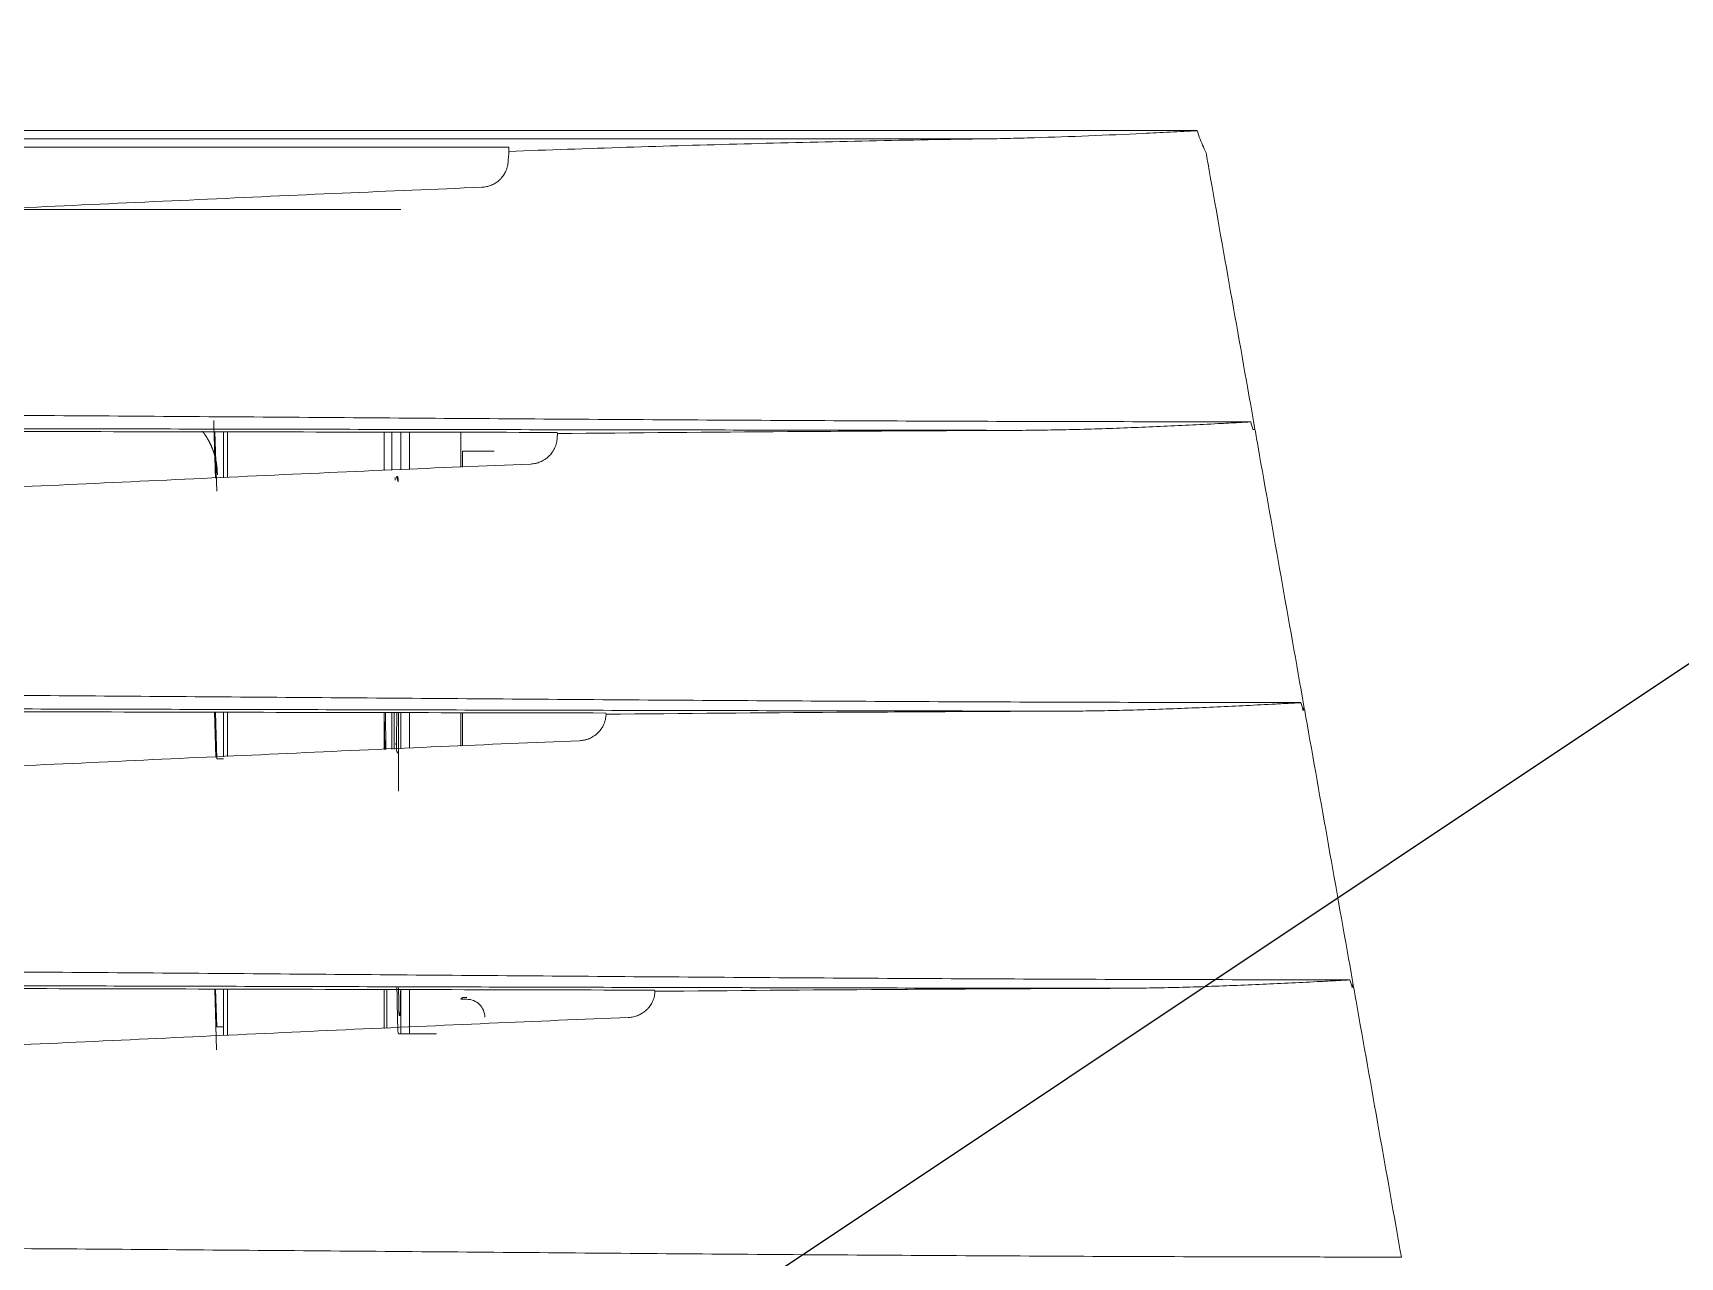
# Model space of a CAD drawing. Header units: inches. Extents: x 3778 to 56227, y -16914 to 35091.
# Drawn here: x 39092.4 to 39185, y -10875.8 to -10806.9 of the extents above; entities that cross this region are included whole.
import ezdxf

# ---------------------------------------------------------------- set-up
doc = ezdxf.new("R2010")
doc.units = ezdxf.units.IN
doc.header["$LTSCALE"] = 100
doc.header["$MEASUREMENT"] = 0
doc.linetypes.add('DH-HID2', pattern=[1.2, 0.8, -0.4])
doc.layers.add('2-con', color=2, linetype='Continuous')
doc.layers.add('FU-FURM', color=251, linetype='DH-HID2')
doc.layers.add('mark-B', color=2, linetype='Continuous', lineweight=20)

# ---------------------------------------------------------------- blocks, each defined once
blk = doc.blocks.new('cjscjdeh')
at = {"layer": 'FU-FURM', "color": 8}
blk.add_line((146763.517, 69824.754), (147614.519, 70392.213), dxfattribs=at)
blk = doc.blocks.new('무풍1way 일반')
at = {"layer": 'mark-B'}
for p, q in [((-421.062, -197.307), (-421.165, -193.881)), ((-433.538, -194.784), (-432.025, -194.784)), ((-433.538, -194.784), (-432.025, -194.784)), ((-431.523, -194.784), (-432.025, -194.784)), ((-432.025, -194.784), (-432.025, -197.28)), ((-431.523, -194.784), (-432.025, -194.784)), ((-432.025, -194.784), (-432.025, -197.28)), ((-431.523, -194.784), (-431.391, -194.784)), ((-431.523, -197.282), (-431.523, -194.784)), ((-431.523, -194.784), (-431.391, -194.784)), ((-431.523, -196.894), (-431.523, -194.784)), ((-430.74, -195.102), (-430.74, -197.283)), ((-430.74, -195.102), (-430.74, -197.283)), ((-430.593, -195.094), (-430.593, -197.283)), ((-421.772, -197.303), (-421.772, -194.7)), ((-421.553, -197.305), (-421.553, -194.69)), ((-421.553, -195.186), (-421.178, -195.186)), ((-421.114, -197.306), (-421.178, -195.186)), ((-431.439, -195.814), (-431.485, -195.814)), ((-431.439, -195.814), (-431.485, -195.814)), ((-434.896, -196.734), (-435.245, -196.734)), ((-434.896, -196.734), (-435.245, -196.734)), ((-435.245, -196.827), (-434.988, -196.827)), ((-435.245, -196.827), (-434.988, -196.827)), ((-434.988, -196.827), (-434.896, -196.734)), ((-434.988, -196.827), (-434.896, -196.734)), ((-431.392, -208.434), (-431.392, -212.858)), ((-431.392, -208.434), (-431.392, -212.858)), ((-421.553, -210.248), (-421.178, -210.248)), ((-421.099, -212.879), (-421.178, -210.248)), ((-434.988, -210.98), (-434.988, -212.85)), ((-434.988, -210.98), (-434.988, -212.85)), ((-434.896, -212.851), (-434.896, -210.976)), ((-434.896, -212.851), (-434.896, -210.976)), ((-432.025, -210.848), (-432.025, -212.857)), ((-432.025, -210.848), (-432.025, -212.857)), ((-431.523, -212.857), (-431.523, -210.825)), ((-431.523, -212.857), (-431.523, -210.825)), ((-431.403, -212.858), (-431.403, -210.819)), ((-431.403, -212.858), (-431.403, -210.819)), ((-431.249, -211.11), (-431.247, -211.067)), ((-431.249, -211.11), (-431.247, -211.067)), ((-431.16, -212.858), (-431.16, -210.808)), ((-431.16, -212.858), (-431.16, -210.808)), ((-431.019, -210.802), (-431.019, -212.857)), ((-431.019, -210.802), (-431.019, -212.857)), ((-430.68, -210.788), (-430.664, -212.859)), ((-430.68, -210.788), (-430.664, -212.859)), ((-430.596, -212.859), (-430.631, -210.785)), ((-430.596, -212.859), (-430.631, -210.785)), ((-430.593, -210.782), (-430.593, -212.857)), ((-421.772, -212.876), (-421.772, -210.387)), ((-421.553, -212.877), (-421.553, -210.377)), ((-421.046, -212.879), (-421.122, -210.359)), ((-421.077, -228.648), (-421.178, -225.31)), ((-434.988, -226.667), (-434.988, -227.57)), ((-434.988, -226.667), (-434.988, -227.57)), ((-434.896, -228.626), (-434.896, -226.663)), ((-434.896, -228.626), (-434.896, -226.663)), ((-432.025, -226.534), (-432.025, -228.63)), ((-432.025, -226.534), (-432.025, -228.63)), ((-431.523, -228.632), (-431.523, -226.512)), ((-431.523, -228.632), (-431.523, -226.512)), ((-431.357, -226.136), (-431.301, -226.138)), ((-431.357, -226.136), (-431.301, -226.138)), ((-431.019, -226.489), (-431.019, -228.632)), ((-431.019, -226.489), (-431.019, -228.632)), ((-430.593, -226.468), (-430.593, -228.632)), ((-421.772, -228.647), (-421.772, -226.074)), ((-421.553, -228.648), (-421.553, -226.065)), ((-434.988, -227.57), (-436.782, -227.57)), ((-434.988, -227.57), (-436.782, -227.57)), ((-237.754, -241.15), (-431.52, -241.15)), ((-237.754, -241.15), (-431.52, -241.15)), ((-464.101, -245.122), (464.101, -245.122)), ((-235.038, -244.655), (-437.6, -244.655)), ((476.318, -245.597), (-476.318, -245.597))]:
    blk.add_line(p, q, dxfattribs=at)
blk.add_arc((-431.749, -211.067), 0.502, 355.11295, 0, dxfattribs=at)
blk.add_arc((-431.749, -211.067), 0.502, 355.11295, 0, dxfattribs=at)
for centre, major_axis, ratio, start_param, end_param in [((-431.391, -200.117), (0, -5.333), 0.017455, 2.094397, 3.141593), ((-431.391, -200.117), (0, -5.333), 0.017455, 2.094397, 3.141593), ((-431.941, -195.814), (0, 0.502), 0.999848, 4.513439, 4.712389), ((-431.941, -195.814), (0, 0.502), 0.999848, 4.512039, 4.712389), ((-431.78, -210.805), (0.502, -0.011), 0.771631, 0.027441, 0.703995), ((-431.78, -210.805), (0.502, -0.011), 0.771631, 0.027441, 0.703995), ((-431.802, -226.138), (0.022, 0.502), 0.999847, 4.756101, 5.268599), ((-431.802, -226.138), (0.022, 0.502), 0.999847, 4.756101, 5.268599), ((-431.204, -223.568), (0, -2.51), 0.017455, 5.971743, 6.283173), ((-431.204, -223.568), (0, -2.51), 0.017455, 5.971743, 6.283173), ((-431.705, -226.079), (0, 0.502), 0.999847, 4.71202, 4.88781), ((-431.705, -226.079), (0, 0.502), 0.999847, 4.71202, 4.88781)]:
    blk.add_ellipse(centre, major_axis=major_axis, ratio=ratio, start_param=start_param, end_param=end_param, dxfattribs=at)
for points, knots in [([(-538.937, -101.2), (-538.207, -105.348), (-537.478, -109.497), (-536.019, -117.794), (-535.29, -121.943), (-533.101, -134.39), (-531.642, -142.687), (-527.263, -167.582), (-524.342, -184.179), (-518.497, -217.373), (-515.573, -233.971), (-511.188, -258.87), (-509.727, -267.17), (-508.084, -276.507), (-507.901, -277.545), (-507.536, -279.62), (-507.353, -280.657), (-506.989, -282.732), (-506.807, -283.77), (-506.532, -285.326), (-506.441, -285.845), (-506.257, -286.882), (-505.981, -288.438), (-505.706, -289.994), (-505.435, -291.551), (-505.345, -292.07), (-505.209, -292.848), (-505.163, -293.107), (-505.07, -293.626), (-505.023, -293.885), (-504.88, -294.662), (-504.78, -295.179), (-504.619, -295.952), (-504.564, -296.209), (-504.448, -296.722), (-504.267, -297.49), (-504.066, -298.253), (-503.852, -299.012), (-503.742, -299.391), (-503.608, -299.832), (-503.54, -300.052), (-503.505, -300.162), (-503.49, -300.209), (-503.481, -300.241), (-503.476, -300.257), (-503.471, -300.272)], [0, 0, 0, 0, 0.0625, 0.0625, 0.125, 0.125, 0.25, 0.25, 0.5, 0.5, 0.75, 0.75, 0.875, 0.875, 0.890625, 0.890625, 0.90625, 0.90625, 0.921875, 0.921875, 0.929687, 0.929687, 0.9375, 0.953125, 0.953125, 0.960937, 0.960937, 0.964844, 0.964844, 0.96875, 0.96875, 0.976562, 0.976562, 0.980469, 0.980469, 0.984375, 0.992188, 0.992188, 0.996094, 0.998047, 0.999023, 0.999512, 0.999756, 0.999756, 1, 1, 1, 1]), ([(-357.159, -182.892), (-357.499, -182.892), (-357.839, -182.892), (-358.52, -182.892), (-359.541, -182.892), (-361.924, -182.891), (-363.966, -182.889), (-368.05, -182.885), (-370.773, -182.88), (-378.941, -182.862), (-384.385, -182.844), (-392.551, -182.809), (-395.273, -182.796), (-400.716, -182.767), (-403.438, -182.751), (-408.88, -182.717), (-411.602, -182.699), (-417.043, -182.66), (-419.764, -182.639), (-425.205, -182.597), (-427.926, -182.575), (-433.367, -182.53), (-436.088, -182.507), (-441.529, -182.463), (-444.249, -182.441), (-449.691, -182.399), (-452.412, -182.379), (-460.575, -182.323), (-466.018, -182.292), (-474.184, -182.258), (-476.906, -182.249), (-480.99, -182.24), (-482.352, -182.238), (-484.394, -182.235), (-485.415, -182.234), (-486.607, -182.234), (-487.118, -182.234), (-487.458, -182.233), (-487.628, -182.233), (-487.798, -182.233)], [0, 0, 0, 0, 0.007813, 0.007813, 0.015625, 0.03125, 0.0625, 0.0625, 0.125, 0.125, 0.25, 0.25, 0.3125, 0.3125, 0.375, 0.375, 0.4375, 0.4375, 0.5, 0.5, 0.5625, 0.5625, 0.625, 0.625, 0.6875, 0.6875, 0.75, 0.75, 0.875, 0.875, 0.9375, 0.9375, 0.96875, 0.96875, 0.984375, 0.992187, 0.996094, 0.996094, 1, 1, 1, 1]), ([(-487.798, -182.233), (-487.377, -184.614), (-486.527, -189.42), (-485.677, -194.227), (-485.248, -196.654)], [0, 0, 0, 0, 0.495168, 1, 1, 1, 1]), ([(-355.435, -192.637), (-360.87, -192.637), (-371.739, -192.763), (-387.99, -193.234), (-404.183, -193.893), (-420.341, -194.646), (-433.72, -195.268), (-441.725, -195.606), (-444.337, -195.711)], [0, 0, 0, 0, 0.182352, 0.364704, 0.547056, 0.729408, 0.91176, 1, 1, 1, 1]), ([(-445.817, -197.111), (-445.81, -197.019), (-445.794, -196.929), (-445.758, -196.796), (-445.745, -196.753), (-445.72, -196.688), (-445.712, -196.666), (-445.694, -196.624), (-445.684, -196.603), (-445.634, -196.498), (-445.586, -196.419), (-445.504, -196.307), (-445.475, -196.271), (-445.429, -196.219), (-445.413, -196.202), (-445.38, -196.168), (-445.364, -196.152), (-445.279, -196.072), (-445.206, -196.014), (-445.109, -195.951), (-445.089, -195.939), (-445.049, -195.915), (-445.028, -195.903), (-444.966, -195.87), (-444.924, -195.85), (-444.795, -195.796), (-444.707, -195.768), (-444.57, -195.737), (-444.524, -195.729), (-444.431, -195.717), (-444.384, -195.713), (-444.337, -195.711)], [0, 0, 0, 0, 0.125, 0.125, 0.1875, 0.1875, 0.21875, 0.21875, 0.25, 0.25, 0.375, 0.375, 0.4375, 0.4375, 0.46875, 0.46875, 0.5, 0.5, 0.625, 0.625, 0.65625, 0.65625, 0.6875, 0.6875, 0.75, 0.75, 0.875, 0.875, 0.9375, 0.9375, 1, 1, 1, 1]), ([(-436.249, -195.73), (-436.249, -195.993), (-436.141, -196.255), (-435.769, -196.626), (-435.508, -196.734), (-435.245, -196.734)], [0, 0, 0, 0, 0.5, 0.5, 1, 1, 1, 1]), ([(-436.249, -195.73), (-436.249, -195.993), (-436.141, -196.255), (-435.769, -196.626), (-435.508, -196.734), (-435.245, -196.734)], [0, 0, 0, 0, 0.5, 0.5, 1, 1, 1, 1]), ([(-431.485, -195.814), (-431.486, -195.814), (-431.488, -195.821), (-431.491, -195.85), (-431.494, -195.881), (-431.495, -195.91), (-431.496, -195.92), (-431.497, -195.942), (-431.497, -195.954), (-431.499, -195.991), (-431.5, -196.019), (-431.502, -196.065), (-431.502, -196.081), (-431.503, -196.115), (-431.504, -196.132), (-431.505, -196.186), (-431.507, -196.263), (-431.508, -196.35), (-431.51, -196.441), (-431.511, -196.489), (-431.512, -196.553), (-431.512, -196.565), (-431.512, -196.591), (-431.513, -196.63), (-431.513, -196.67), (-431.514, -196.752), (-431.515, -196.863), (-431.516, -196.98), (-431.517, -197.07), (-431.517, -197.101), (-431.518, -197.158), (-431.518, -197.185), (-431.518, -197.212)], [0, 0, 0, 0, 0.077334, 0.154667, 0.232001, 0.232001, 0.270667, 0.270667, 0.309334, 0.309334, 0.386668, 0.386668, 0.425334, 0.425334, 0.464001, 0.464001, 0.541335, 0.618668, 0.618668, 0.696002, 0.696002, 0.715335, 0.715335, 0.734668, 0.773335, 0.773335, 0.850669, 0.928002, 0.928002, 0.966669, 0.966669, 1, 1, 1, 1]), ([(-431.485, -195.814), (-431.486, -195.814), (-431.488, -195.821), (-431.491, -195.85), (-431.494, -195.881), (-431.495, -195.91), (-431.496, -195.92), (-431.497, -195.942), (-431.497, -195.954), (-431.499, -195.991), (-431.5, -196.019), (-431.502, -196.065), (-431.502, -196.081), (-431.503, -196.115), (-431.504, -196.132), (-431.505, -196.186), (-431.507, -196.263), (-431.508, -196.35), (-431.51, -196.441), (-431.511, -196.489), (-431.512, -196.553), (-431.512, -196.565), (-431.512, -196.591), (-431.513, -196.63), (-431.513, -196.67), (-431.514, -196.752), (-431.515, -196.863), (-431.516, -196.98), (-431.517, -197.07), (-431.517, -197.101), (-431.518, -197.158), (-431.518, -197.185), (-431.518, -197.212)], [0, 0, 0, 0, 0.077334, 0.154667, 0.232001, 0.232001, 0.270667, 0.270667, 0.309334, 0.309334, 0.386668, 0.386668, 0.425334, 0.425334, 0.464001, 0.464001, 0.541335, 0.618668, 0.618668, 0.696002, 0.696002, 0.715335, 0.715335, 0.734668, 0.773335, 0.773335, 0.850669, 0.928002, 0.928002, 0.966669, 0.966669, 1, 1, 1, 1]), ([(-431.518, -197.215), (-431.516, -196.972), (-431.513, -196.541), (-431.503, -196.101), (-431.496, -195.926), (-431.493, -195.893), (-431.493, -195.893)], [0, 0, 0, 0, 0.334676, 0.680372, 0.910935, 1, 1, 1, 1]), ([(-431.518, -197.215), (-431.516, -196.972), (-431.513, -196.541), (-431.503, -196.101), (-431.496, -195.926), (-431.493, -195.893), (-431.493, -195.893)], [0, 0, 0, 0, 0.334676, 0.680372, 0.910935, 1, 1, 1, 1]), ([(-431.405, -197.371), (-431.405, -197.357), (-431.405, -197.343), (-431.405, -197.298), (-431.405, -197.266), (-431.406, -197.172), (-431.407, -197.049), (-431.408, -196.931), (-431.409, -196.844), (-431.409, -196.815), (-431.409, -196.758), (-431.41, -196.73), (-431.411, -196.648), (-431.412, -196.543), (-431.414, -196.446), (-431.415, -196.354), (-431.416, -196.31), (-431.417, -196.258), (-431.417, -196.248), (-431.418, -196.227), (-431.418, -196.198), (-431.419, -196.169), (-431.421, -196.115), (-431.423, -196.048), (-431.425, -195.993), (-431.426, -195.955), (-431.427, -195.943), (-431.428, -195.921), (-431.428, -195.911), (-431.43, -195.882), (-431.432, -195.85), (-431.435, -195.83), (-431.437, -195.817), (-431.438, -195.814), (-431.439, -195.814)], [0, 0, 0, 0, 0.015604, 0.015604, 0.052063, 0.052063, 0.124981, 0.1979, 0.1979, 0.234359, 0.234359, 0.270818, 0.270818, 0.343736, 0.416654, 0.416654, 0.489572, 0.489572, 0.507802, 0.507802, 0.526032, 0.562491, 0.562491, 0.635409, 0.708327, 0.708327, 0.744786, 0.744786, 0.781245, 0.781245, 0.854164, 0.927082, 0.927082, 1, 1, 1, 1]), ([(-431.405, -197.371), (-431.405, -197.357), (-431.405, -197.343), (-431.405, -197.298), (-431.405, -197.266), (-431.406, -197.172), (-431.407, -197.049), (-431.408, -196.931), (-431.409, -196.844), (-431.409, -196.815), (-431.409, -196.758), (-431.41, -196.73), (-431.411, -196.648), (-431.412, -196.543), (-431.414, -196.446), (-431.415, -196.354), (-431.416, -196.31), (-431.417, -196.258), (-431.417, -196.248), (-431.418, -196.227), (-431.418, -196.198), (-431.419, -196.169), (-431.421, -196.115), (-431.423, -196.048), (-431.425, -195.993), (-431.426, -195.955), (-431.427, -195.943), (-431.428, -195.921), (-431.428, -195.911), (-431.43, -195.882), (-431.432, -195.85), (-431.435, -195.83), (-431.437, -195.817), (-431.438, -195.814), (-431.439, -195.814)], [0, 0, 0, 0, 0.015604, 0.015604, 0.052063, 0.052063, 0.124981, 0.1979, 0.1979, 0.234359, 0.234359, 0.270818, 0.270818, 0.343736, 0.416654, 0.416654, 0.489572, 0.489572, 0.507802, 0.507802, 0.526032, 0.562491, 0.562491, 0.635409, 0.708327, 0.708327, 0.744786, 0.744786, 0.781245, 0.781245, 0.854164, 0.927082, 0.927082, 1, 1, 1, 1]), ([(-445.822, -197.18), (-450.144, -197.22), (-454.471, -197.255), (-460.97, -197.297), (-463.138, -197.31), (-467.476, -197.332), (-469.647, -197.341), (-471.819, -197.349)], [0, 0, 0, 0, 0.5, 0.5, 0.75, 0.75, 1, 1, 1, 1]), ([(-445.801, -197.247), (-442.001, -197.256), (-438.202, -197.265), (-430.602, -197.283), (-426.803, -197.293), (-419.204, -197.311), (-415.404, -197.321), (-407.805, -197.339), (-404.005, -197.347), (-396.405, -197.363), (-392.604, -197.37), (-385.003, -197.383), (-381.202, -197.389), (-373.6, -197.398), (-369.799, -197.401), (-362.195, -197.406), (-358.393, -197.408), (-354.591, -197.408)], [0, 0, 0, 0, 0.125, 0.125, 0.25, 0.25, 0.375, 0.375, 0.5, 0.5, 0.625, 0.625, 0.75, 0.75, 0.875, 0.875, 1, 1, 1, 1]), ([(-485.07, -197.658), (-484.641, -200.085), (-483.783, -204.938), (-482.924, -209.791), (-482.495, -212.218)], [0, 0, 0, 0, 0.5, 1, 1, 1, 1]), ([(-484.905, -197.828), (-484.905, -197.828), (-484.905, -197.828), (-484.904, -197.827), (-484.904, -197.827), (-484.903, -197.827), (-484.903, -197.827), (-484.901, -197.826), (-484.9, -197.826), (-484.897, -197.825), (-484.895, -197.825), (-484.888, -197.824), (-484.884, -197.824), (-484.871, -197.822), (-484.863, -197.822), (-484.837, -197.82), (-484.82, -197.819), (-484.769, -197.815), (-484.735, -197.813), (-484.633, -197.807), (-484.565, -197.804), (-484.361, -197.792), (-484.224, -197.785), (-483.815, -197.763), (-483.543, -197.749), (-482.725, -197.706), (-482.18, -197.679), (-480.544, -197.599), (-479.454, -197.55), (-477.818, -197.485), (-477.272, -197.465), (-476.182, -197.429), (-475.636, -197.413), (-474.546, -197.385), (-474, -197.373), (-472.91, -197.356), (-472.365, -197.35), (-471.819, -197.349)], [0, 0, 0, 0, 0.000061, 0.000061, 0.000122, 0.000122, 0.000244, 0.000244, 0.000488, 0.000488, 0.000977, 0.000977, 0.001953, 0.001953, 0.003906, 0.003906, 0.007813, 0.007813, 0.015625, 0.015625, 0.03125, 0.03125, 0.0625, 0.0625, 0.125, 0.125, 0.25, 0.25, 0.5, 0.5, 0.625, 0.625, 0.75, 0.75, 0.875, 0.875, 1, 1, 1, 1]), ([(-354.406, -198.456), (-354.746, -198.456), (-355.086, -198.456), (-355.766, -198.456), (-356.786, -198.456), (-359.166, -198.455), (-361.205, -198.453), (-365.285, -198.449), (-368.004, -198.445), (-376.163, -198.428), (-381.601, -198.411), (-389.758, -198.378), (-392.477, -198.366), (-397.914, -198.339), (-400.633, -198.324), (-406.07, -198.291), (-408.788, -198.274), (-414.225, -198.237), (-416.943, -198.217), (-422.379, -198.177), (-425.096, -198.155), (-430.532, -198.113), (-433.25, -198.091), (-438.686, -198.049), (-441.404, -198.028), (-446.84, -197.988), (-449.558, -197.968), (-457.712, -197.915), (-463.149, -197.884), (-471.306, -197.852), (-474.026, -197.844), (-479.465, -197.832), (-482.184, -197.828), (-484.905, -197.828)], [0, 0, 0, 0, 0.007812, 0.007812, 0.015625, 0.03125, 0.0625, 0.0625, 0.125, 0.125, 0.25, 0.25, 0.3125, 0.3125, 0.375, 0.375, 0.4375, 0.4375, 0.5, 0.5, 0.5625, 0.5625, 0.625, 0.625, 0.6875, 0.6875, 0.75, 0.75, 0.875, 0.875, 0.9375, 0.9375, 1, 1, 1, 1]), ([(-471.819, -197.349), (-466.925, -197.354), (-462.032, -197.362), (-452.248, -197.382), (-447.357, -197.394), (-440.02, -197.413), (-437.574, -197.419), (-432.684, -197.433), (-430.238, -197.439), (-425.348, -197.453), (-420.457, -197.466), (-413.121, -197.485), (-405.784, -197.504), (-400.892, -197.515), (-393.554, -197.531), (-388.661, -197.54), (-378.875, -197.556), (-373.982, -197.562), (-366.642, -197.569), (-364.195, -197.57), (-359.3, -197.573), (-356.853, -197.573), (-354.406, -197.573)], [0, 0, 0, 0, 0.125, 0.125, 0.25, 0.25, 0.3125, 0.3125, 0.375, 0.375, 0.4375, 0.5, 0.5625, 0.625, 0.625, 0.75, 0.75, 0.875, 0.875, 0.9375, 0.9375, 1, 1, 1, 1]), ([(-352.682, -208.201), (-358.119, -208.201), (-368.991, -208.327), (-385.244, -208.798), (-401.435, -209.458), (-417.589, -210.21), (-430.965, -210.832), (-438.971, -211.17), (-441.585, -211.275)], [0, 0, 0, 0, 0.182341, 0.364682, 0.547023, 0.729364, 0.911705, 1, 1, 1, 1]), ([(-431.299, -212.853), (-431.299, -212.821), (-431.299, -212.79), (-431.298, -212.632), (-431.298, -212.508), (-431.296, -212.264), (-431.296, -212.145), (-431.294, -211.968), (-431.294, -211.909), (-431.293, -211.795), (-431.292, -211.738), (-431.29, -211.573), (-431.289, -211.466), (-431.286, -211.262), (-431.285, -211.164), (-431.283, -211.047), (-431.282, -211.024), (-431.282, -210.978), (-431.281, -210.956), (-431.28, -210.889), (-431.279, -210.846), (-431.278, -210.805)], [0, 0, 0, 0, 0.039731, 0.039731, 0.199776, 0.199776, 0.359821, 0.359821, 0.439843, 0.439843, 0.519865, 0.519865, 0.67991, 0.67991, 0.839955, 0.839955, 0.879966, 0.879966, 0.919978, 0.919978, 1, 1, 1, 1]), ([(-431.299, -212.853), (-431.299, -212.821), (-431.299, -212.79), (-431.298, -212.632), (-431.298, -212.508), (-431.296, -212.264), (-431.296, -212.145), (-431.294, -211.968), (-431.294, -211.909), (-431.293, -211.795), (-431.292, -211.738), (-431.29, -211.573), (-431.289, -211.466), (-431.286, -211.262), (-431.285, -211.164), (-431.283, -211.047), (-431.282, -211.024), (-431.282, -210.978), (-431.281, -210.956), (-431.28, -210.889), (-431.279, -210.846), (-431.278, -210.805)], [0, 0, 0, 0, 0.039731, 0.039731, 0.199776, 0.199776, 0.359821, 0.359821, 0.439843, 0.439843, 0.519865, 0.519865, 0.67991, 0.67991, 0.839955, 0.839955, 0.879966, 0.879966, 0.919978, 0.919978, 1, 1, 1, 1]), ([(-443.065, -212.676), (-443.058, -212.584), (-443.043, -212.493), (-443.012, -212.382), (-443.006, -212.359), (-442.991, -212.315), (-442.984, -212.294), (-442.96, -212.229), (-442.923, -212.144), (-442.869, -212.043), (-442.831, -211.984), (-442.806, -211.946), (-442.792, -211.926), (-442.723, -211.832), (-442.661, -211.763), (-442.56, -211.667), (-442.507, -211.622), (-442.451, -211.58), (-442.413, -211.552), (-442.393, -211.539), (-442.295, -211.475), (-442.213, -211.432), (-442.084, -211.378), (-442.04, -211.362), (-441.973, -211.341), (-441.951, -211.334), (-441.905, -211.322), (-441.883, -211.316), (-441.769, -211.291), (-441.677, -211.279), (-441.585, -211.275)], [0, 0, 0, 0, 0.125, 0.125, 0.15625, 0.15625, 0.1875, 0.1875, 0.25, 0.3125, 0.34375, 0.34375, 0.375, 0.375, 0.5, 0.5, 0.5625, 0.59375, 0.59375, 0.625, 0.625, 0.75, 0.75, 0.8125, 0.8125, 0.84375, 0.84375, 0.875, 0.875, 1, 1, 1, 1]), ([(-482.143, -213.421), (-482.143, -213.421), (-482.143, -213.421), (-482.143, -213.421), (-482.143, -213.42), (-482.142, -213.42), (-482.141, -213.42), (-482.14, -213.42), (-482.139, -213.419), (-482.136, -213.419), (-482.133, -213.418), (-482.127, -213.418), (-482.123, -213.417), (-482.11, -213.416), (-482.102, -213.415), (-482.076, -213.413), (-482.059, -213.412), (-482.008, -213.409), (-481.974, -213.406), (-481.872, -213.401), (-481.804, -213.397), (-481.599, -213.385), (-481.463, -213.378), (-481.054, -213.356), (-480.781, -213.342), (-479.963, -213.3), (-479.418, -213.272), (-477.782, -213.192), (-476.692, -213.143), (-475.056, -213.078), (-474.51, -213.058), (-473.419, -213.021), (-472.874, -213.005), (-471.783, -212.977), (-471.238, -212.966), (-470.148, -212.948), (-469.602, -212.942), (-469.057, -212.94)], [0, 0, 0, 0, 0.000061, 0.000061, 0.000122, 0.000122, 0.000244, 0.000244, 0.000488, 0.000488, 0.000977, 0.000977, 0.001953, 0.001953, 0.003906, 0.003906, 0.007813, 0.007813, 0.015625, 0.015625, 0.03125, 0.03125, 0.0625, 0.0625, 0.125, 0.125, 0.25, 0.25, 0.5, 0.5, 0.625, 0.625, 0.75, 0.75, 0.875, 0.875, 1, 1, 1, 1]), ([(-469.057, -212.94), (-466.885, -212.932), (-464.715, -212.923), (-460.379, -212.9), (-458.212, -212.887), (-451.716, -212.843), (-447.391, -212.808), (-443.072, -212.766)], [0, 0, 0, 0, 0.25, 0.25, 0.5, 0.5, 1, 1, 1, 1]), ([(-469.057, -212.94), (-464.164, -212.945), (-459.271, -212.953), (-449.488, -212.97), (-444.597, -212.981), (-437.26, -212.997), (-434.815, -213.003), (-429.924, -213.015), (-427.479, -213.021), (-422.588, -213.032), (-417.698, -213.044), (-410.361, -213.061), (-403.025, -213.077), (-398.133, -213.087), (-390.795, -213.101), (-385.903, -213.109), (-376.119, -213.122), (-368.78, -213.13), (-361.44, -213.135), (-356.547, -213.137), (-354.1, -213.137), (-351.653, -213.137)], [0, 0, 0, 0, 0.125, 0.125, 0.25, 0.25, 0.3125, 0.3125, 0.375, 0.375, 0.4375, 0.5, 0.5625, 0.625, 0.625, 0.75, 0.75, 0.875, 0.9375, 0.9375, 1, 1, 1, 1]), ([(-443.051, -212.834), (-439.251, -212.841), (-435.451, -212.849), (-427.851, -212.865), (-424.051, -212.873), (-416.452, -212.889), (-412.652, -212.897), (-405.052, -212.913), (-401.252, -212.92), (-393.651, -212.933), (-389.851, -212.94), (-382.249, -212.951), (-378.448, -212.955), (-370.846, -212.963), (-367.045, -212.966), (-359.442, -212.97), (-355.64, -212.972), (-351.838, -212.972)], [0, 0, 0, 0, 0.125, 0.125, 0.25, 0.25, 0.375, 0.375, 0.5, 0.5, 0.625, 0.625, 0.75, 0.75, 0.875, 0.875, 1, 1, 1, 1]), ([(-482.318, -213.222), (-481.888, -215.649), (-481.03, -220.502), (-480.172, -225.355), (-479.742, -227.782)], [0, 0, 0, 0, 0.5, 1, 1, 1, 1]), ([(-351.653, -214.02), (-351.993, -214.02), (-352.333, -214.02), (-353.013, -214.02), (-354.033, -214.02), (-356.412, -214.019), (-358.451, -214.018), (-362.53, -214.014), (-365.25, -214.01), (-373.407, -213.994), (-378.845, -213.978), (-387.001, -213.947), (-389.72, -213.935), (-395.157, -213.91), (-397.875, -213.895), (-403.312, -213.865), (-406.03, -213.848), (-411.467, -213.813), (-414.185, -213.794), (-419.621, -213.755), (-422.339, -213.735), (-427.774, -213.694), (-430.492, -213.674), (-435.928, -213.633), (-438.646, -213.613), (-444.082, -213.574), (-446.8, -213.556), (-454.954, -213.504), (-460.391, -213.475), (-468.547, -213.444), (-471.266, -213.436), (-476.704, -213.425), (-479.424, -213.422), (-482.143, -213.421)], [0, 0, 0, 0, 0.007812, 0.007812, 0.015625, 0.03125, 0.0625, 0.0625, 0.125, 0.125, 0.25, 0.25, 0.3125, 0.3125, 0.375, 0.375, 0.4375, 0.4375, 0.5, 0.5, 0.5625, 0.5625, 0.625, 0.625, 0.6875, 0.6875, 0.75, 0.75, 0.875, 0.875, 0.9375, 0.9375, 1, 1, 1, 1]), ([(-349.929, -223.765), (-355.368, -223.765), (-366.243, -223.891), (-382.498, -224.362), (-398.687, -225.022), (-414.836, -225.774), (-428.21, -226.397), (-436.216, -226.735), (-438.832, -226.839)], [0, 0, 0, 0, 0.18233, 0.36466, 0.546989, 0.729319, 0.911649, 1, 1, 1, 1]), ([(-431.366, -226.057), (-431.366, -226.057), (-431.366, -226.05), (-431.37, -226), (-431.373, -225.911), (-431.375, -225.839)], [0, 0, 0, 0, 0.100726, 0.451171, 1, 1, 1, 1]), ([(-431.366, -226.057), (-431.366, -226.057), (-431.366, -226.05), (-431.37, -226), (-431.373, -225.911), (-431.375, -225.839)], [0, 0, 0, 0, 0.100726, 0.45117, 1, 1, 1, 1]), ([(-431.372, -225.943), (-431.372, -225.957), (-431.371, -225.969), (-431.37, -225.994), (-431.37, -226.006), (-431.369, -226.028), (-431.368, -226.039), (-431.366, -226.067), (-431.364, -226.1), (-431.362, -226.119), (-431.36, -226.133), (-431.358, -226.136), (-431.357, -226.136)], [0, 0, 0, 0, 0.106393, 0.106393, 0.218094, 0.218094, 0.329795, 0.329795, 0.553196, 0.776598, 0.776598, 1, 1, 1, 1]), ([(-431.372, -225.943), (-431.372, -225.957), (-431.371, -225.969), (-431.37, -225.994), (-431.37, -226.006), (-431.369, -226.028), (-431.368, -226.039), (-431.366, -226.067), (-431.364, -226.1), (-431.362, -226.119), (-431.36, -226.133), (-431.358, -226.136), (-431.357, -226.136)], [0, 0, 0, 0, 0.106393, 0.106393, 0.218094, 0.218094, 0.329795, 0.329795, 0.553196, 0.776598, 0.776598, 1, 1, 1, 1]), ([(-431.213, -225.993), (-431.213, -225.993), (-431.214, -225.991), (-431.215, -225.978), (-431.217, -225.938), (-431.217, -225.927)], [0, 0, 0, 0, 0.096407, 0.769494, 1, 1, 1, 1]), ([(-431.213, -225.993), (-431.213, -225.993), (-431.214, -225.991), (-431.215, -225.978), (-431.217, -225.938), (-431.217, -225.927)], [0, 0, 0, 0, 0.096407, 0.769494, 1, 1, 1, 1]), ([(-440.314, -228.241), (-440.307, -228.149), (-440.291, -228.059), (-440.261, -227.947), (-440.254, -227.925), (-440.24, -227.881), (-440.232, -227.859), (-440.208, -227.794), (-440.172, -227.709), (-440.117, -227.608), (-440.079, -227.549), (-440.054, -227.51), (-440.04, -227.491), (-439.971, -227.397), (-439.909, -227.327), (-439.808, -227.232), (-439.755, -227.186), (-439.699, -227.144), (-439.66, -227.117), (-439.641, -227.104), (-439.542, -227.04), (-439.46, -226.996), (-439.331, -226.942), (-439.288, -226.926), (-439.221, -226.905), (-439.198, -226.898), (-439.153, -226.886), (-439.13, -226.88), (-439.016, -226.855), (-438.924, -226.843), (-438.832, -226.839)], [0, 0, 0, 0, 0.125, 0.125, 0.15625, 0.15625, 0.1875, 0.1875, 0.25, 0.3125, 0.34375, 0.34375, 0.375, 0.375, 0.5, 0.5, 0.5625, 0.59375, 0.59375, 0.625, 0.625, 0.75, 0.75, 0.8125, 0.8125, 0.84375, 0.84375, 0.875, 0.875, 1, 1, 1, 1]), ([(-431.301, -226.138), (-431.299, -226.139), (-431.298, -226.135), (-431.296, -226.122), (-431.294, -226.107), (-431.292, -226.085), (-431.292, -226.076)], [0, 0, 0, 0, 0.392232, 0.392232, 0.784464, 1, 1, 1, 1]), ([(-431.301, -226.138), (-431.299, -226.139), (-431.298, -226.135), (-431.296, -226.122), (-431.294, -226.107), (-431.292, -226.085), (-431.292, -226.076)], [0, 0, 0, 0, 0.392232, 0.392232, 0.784464, 1, 1, 1, 1]), ([(-421.211, -226.228), (-421.211, -226.238), (-421.211, -226.259), (-421.21, -226.29), (-421.21, -226.321), (-421.209, -226.352), (-421.208, -226.383), (-421.207, -226.414), (-421.205, -226.445), (-421.203, -226.475), (-421.201, -226.506), (-421.199, -226.537), (-421.197, -226.567), (-421.194, -226.598), (-421.191, -226.628), (-421.188, -226.659), (-421.184, -226.689), (-421.181, -226.719), (-421.177, -226.75), (-421.173, -226.78), (-421.169, -226.81), (-421.164, -226.84), (-421.159, -226.87), (-421.154, -226.9), (-421.149, -226.93), (-421.144, -226.96), (-421.138, -226.99), (-421.132, -227.019), (-421.126, -227.049), (-421.12, -227.078), (-421.114, -227.108), (-421.107, -227.137), (-421.1, -227.167), (-421.093, -227.196), (-421.085, -227.225), (-421.078, -227.254), (-421.07, -227.283), (-421.062, -227.312), (-421.054, -227.34), (-421.046, -227.369), (-421.037, -227.398), (-421.028, -227.426), (-421.019, -227.454), (-421.01, -227.483), (-421.001, -227.511), (-420.991, -227.539), (-420.981, -227.567), (-420.971, -227.595), (-420.961, -227.623), (-420.951, -227.65), (-420.94, -227.678), (-420.93, -227.705), (-420.919, -227.733), (-420.907, -227.76), (-420.896, -227.787), (-420.885, -227.814), (-420.873, -227.841), (-420.861, -227.868), (-420.849, -227.895), (-420.837, -227.921), (-420.824, -227.948), (-420.812, -227.974), (-420.799, -228), (-420.786, -228.026), (-420.773, -228.052), (-420.76, -228.078), (-420.746, -228.104), (-420.732, -228.129), (-420.719, -228.155), (-420.705, -228.18), (-420.69, -228.205), (-420.676, -228.23), (-420.662, -228.255), (-420.647, -228.28), (-420.632, -228.305), (-420.617, -228.329), (-420.602, -228.354), (-420.587, -228.378), (-420.571, -228.402), (-420.556, -228.426), (-420.54, -228.45), (-420.524, -228.474), (-420.508, -228.497), (-420.492, -228.521), (-420.475, -228.544), (-420.459, -228.567), (-420.442, -228.59), (-420.425, -228.613), (-420.408, -228.636), (-420.391, -228.659), (-420.378, -228.676), (-420.37, -228.686), (-420.368, -228.689)], [0, 0, 0, 0, 0.01171, 0.023408, 0.035094, 0.046768, 0.05843, 0.07008, 0.081718, 0.093345, 0.104959, 0.116561, 0.128152, 0.139731, 0.151298, 0.162853, 0.174396, 0.185927, 0.197446, 0.208954, 0.220449, 0.231933, 0.243405, 0.254866, 0.266314, 0.27775, 0.289175, 0.300588, 0.311989, 0.323379, 0.334756, 0.346122, 0.357476, 0.368818, 0.380149, 0.391468, 0.402775, 0.41407, 0.425354, 0.436625, 0.447886, 0.459134, 0.470371, 0.481596, 0.492809, 0.504011, 0.515201, 0.52638, 0.537546, 0.548701, 0.559845, 0.570977, 0.582097, 0.593205, 0.604302, 0.615388, 0.626461, 0.637524, 0.648574, 0.659613, 0.670641, 0.681657, 0.692661, 0.703654, 0.714635, 0.725605, 0.736563, 0.747509, 0.758445, 0.769368, 0.78028, 0.791181, 0.80207, 0.812948, 0.823814, 0.834669, 0.845513, 0.856345, 0.867165, 0.877974, 0.888772, 0.899558, 0.910333, 0.921097, 0.931849, 0.942589, 0.953319, 0.964037, 0.974743, 0.985439, 0.996123, 1, 1, 1, 1]), ([(-479.565, -228.786), (-479.136, -231.213), (-478.277, -236.066), (-477.419, -240.919), (-476.99, -243.346)], [0, 0, 0, 0, 0.5, 1, 1, 1, 1]), ([(-479.324, -229.215), (-479.324, -229.215), (-479.324, -229.215), (-479.323, -229.214), (-479.323, -229.214), (-479.322, -229.214), (-479.322, -229.214), (-479.32, -229.213), (-479.319, -229.213), (-479.316, -229.212), (-479.314, -229.212), (-479.308, -229.211), (-479.303, -229.21), (-479.291, -229.209), (-479.282, -229.208), (-479.257, -229.206), (-479.24, -229.205), (-479.189, -229.201), (-479.155, -229.199), (-479.053, -229.193), (-478.985, -229.189), (-478.781, -229.178), (-478.645, -229.171), (-478.237, -229.149), (-477.966, -229.135), (-477.15, -229.092), (-476.606, -229.065), (-474.975, -228.985), (-473.887, -228.935), (-472.256, -228.87), (-471.712, -228.85), (-470.625, -228.814), (-470.081, -228.797), (-468.993, -228.769), (-468.449, -228.758), (-467.362, -228.74), (-466.818, -228.734), (-466.275, -228.732)], [0, 0, 0, 0, 0.000061, 0.000061, 0.000122, 0.000122, 0.000244, 0.000244, 0.000488, 0.000488, 0.000977, 0.000977, 0.001953, 0.001953, 0.003906, 0.003906, 0.007813, 0.007813, 0.015625, 0.015625, 0.03125, 0.03125, 0.0625, 0.0625, 0.125, 0.125, 0.25, 0.25, 0.5, 0.5, 0.625, 0.625, 0.75, 0.75, 0.875, 0.875, 1, 1, 1, 1]), ([(-440.337, -228.55), (-444.646, -228.593), (-448.961, -228.63), (-455.445, -228.676), (-457.608, -228.69), (-461.939, -228.714), (-464.106, -228.724), (-466.275, -228.732)], [0, 0, 0, 0, 0.5, 0.5, 0.75, 0.75, 1, 1, 1, 1]), ([(-466.275, -228.732), (-461.382, -228.736), (-456.49, -228.742), (-446.706, -228.757), (-441.814, -228.765), (-434.477, -228.779), (-432.032, -228.783), (-427.141, -228.793), (-424.695, -228.797), (-419.804, -228.807), (-414.913, -228.816), (-407.575, -228.83), (-400.238, -228.842), (-395.346, -228.85), (-388.008, -228.86), (-383.116, -228.866), (-373.331, -228.876), (-368.439, -228.88), (-361.1, -228.884), (-358.653, -228.885), (-353.76, -228.887), (-351.314, -228.887), (-348.867, -228.887)], [0, 0, 0, 0, 0.125, 0.125, 0.25, 0.25, 0.3125, 0.3125, 0.375, 0.375, 0.4375, 0.5, 0.5625, 0.625, 0.625, 0.75, 0.75, 0.875, 0.875, 0.9375, 0.9375, 1, 1, 1, 1]), ([(-440.316, -228.618), (-436.514, -228.623), (-432.711, -228.63), (-425.107, -228.642), (-421.305, -228.648), (-413.7, -228.661), (-409.898, -228.667), (-402.293, -228.679), (-398.491, -228.684), (-390.886, -228.694), (-387.083, -228.699), (-379.477, -228.707), (-375.675, -228.71), (-368.069, -228.715), (-364.266, -228.718), (-356.66, -228.72), (-352.856, -228.721), (-349.053, -228.721)], [0, 0, 0, 0, 0.125, 0.125, 0.25, 0.25, 0.375, 0.375, 0.5, 0.5, 0.625, 0.625, 0.75, 0.75, 0.875, 0.875, 1, 1, 1, 1]), ([(-348.867, -229.771), (-349.547, -229.771), (-350.226, -229.771), (-351.586, -229.771), (-353.624, -229.77), (-355.663, -229.769), (-359.74, -229.765), (-362.459, -229.762), (-370.613, -229.748), (-376.05, -229.734), (-384.204, -229.706), (-386.922, -229.695), (-392.357, -229.672), (-395.075, -229.659), (-400.511, -229.631), (-403.229, -229.615), (-408.664, -229.583), (-411.381, -229.565), (-416.816, -229.529), (-419.534, -229.51), (-424.969, -229.472), (-427.686, -229.453), (-433.121, -229.414), (-435.838, -229.395), (-441.273, -229.359), (-443.991, -229.342), (-452.143, -229.293), (-457.578, -229.266), (-465.732, -229.237), (-468.45, -229.229), (-473.887, -229.218), (-476.605, -229.215), (-479.324, -229.215)], [0, 0, 0, 0, 0.015625, 0.015625, 0.03125, 0.0625, 0.0625, 0.125, 0.125, 0.25, 0.25, 0.3125, 0.3125, 0.375, 0.375, 0.4375, 0.4375, 0.5, 0.5, 0.5625, 0.5625, 0.625, 0.625, 0.6875, 0.6875, 0.75, 0.75, 0.875, 0.875, 0.9375, 0.9375, 1, 1, 1, 1]), ([(-347.177, -239.329), (-352.617, -239.329), (-363.496, -239.455), (-379.752, -239.927), (-395.939, -240.586), (-412.083, -241.338), (-425.456, -241.961), (-433.462, -242.299), (-436.079, -242.404)], [0, 0, 0, 0, 0.182319, 0.364638, 0.546957, 0.729276, 0.911595, 1, 1, 1, 1]), ([(-437.562, -243.807), (-437.555, -243.715), (-437.539, -243.625), (-437.504, -243.492), (-437.489, -243.448), (-437.465, -243.383), (-437.457, -243.362), (-437.438, -243.319), (-437.429, -243.297), (-437.378, -243.193), (-437.331, -243.114), (-437.248, -243.002), (-437.219, -242.965), (-437.173, -242.913), (-437.157, -242.895), (-437.124, -242.862), (-437.107, -242.845), (-437.023, -242.765), (-436.949, -242.708), (-436.852, -242.644), (-436.832, -242.632), (-436.791, -242.608), (-436.771, -242.596), (-436.708, -242.563), (-436.666, -242.543), (-436.537, -242.489), (-436.448, -242.461), (-436.312, -242.43), (-436.265, -242.422), (-436.172, -242.409), (-436.126, -242.406), (-436.079, -242.404)], [0, 0, 0, 0, 0.125, 0.125, 0.1875, 0.1875, 0.21875, 0.21875, 0.25, 0.25, 0.375, 0.375, 0.4375, 0.4375, 0.46875, 0.46875, 0.5, 0.5, 0.625, 0.625, 0.65625, 0.65625, 0.6875, 0.6875, 0.75, 0.75, 0.875, 0.875, 0.9375, 0.9375, 1, 1, 1, 1]), ([(-437.609, -244.426), (-442.009, -244.586), (-446.416, -244.728), (-455.245, -244.964), (-459.668, -245.058), (-464.101, -245.122)], [0, 0, 0, 0, 0.5, 0.5, 1, 1, 1, 1]), ([(-476.318, -245.597), (-476.318, -245.597), (-476.318, -245.597), (-476.318, -245.596), (-476.318, -245.596), (-476.317, -245.596), (-476.317, -245.596), (-476.315, -245.595), (-476.314, -245.595), (-476.311, -245.594), (-476.309, -245.594), (-476.303, -245.592), (-476.3, -245.592), (-476.288, -245.59), (-476.28, -245.59), (-476.256, -245.587), (-476.24, -245.586), (-476.192, -245.582), (-476.161, -245.58), (-476.065, -245.574), (-476.002, -245.571), (-475.811, -245.56), (-475.683, -245.553), (-475.302, -245.533), (-475.047, -245.52), (-474.283, -245.482), (-473.774, -245.457), (-472.246, -245.385), (-471.228, -245.34), (-469.192, -245.258), (-468.174, -245.221), (-466.647, -245.176), (-466.138, -245.162), (-465.12, -245.139), (-464.61, -245.129), (-464.101, -245.122)], [0, 0, 0, 0, 0.000061, 0.000061, 0.000122, 0.000122, 0.000244, 0.000244, 0.000488, 0.000488, 0.000977, 0.000977, 0.001953, 0.001953, 0.003906, 0.003906, 0.007813, 0.007813, 0.015625, 0.015625, 0.03125, 0.03125, 0.0625, 0.0625, 0.125, 0.125, 0.25, 0.25, 0.5, 0.5, 0.75, 0.75, 0.875, 0.875, 1, 1, 1, 1])]:
    blk.add_open_spline(points, degree=3, knots=knots, dxfattribs=at)
for points, degree in [([(-485.248, -196.654), (-485.189, -196.989), (-485.129, -197.323), (-485.07, -197.658)], 3), ([(-445.817, -197.111), (-445.818, -197.134), (-445.82, -197.157), (-445.822, -197.18)], 3), ([(-445.801, -197.247), (-445.808, -197.225), (-445.815, -197.203), (-445.822, -197.18)], 3), ([(-485.038, -197.372), (-485.048, -197.468), (-485.059, -197.563), (-485.07, -197.658)], 3), ([(-484.905, -197.828), (-484.949, -197.676), (-484.993, -197.524), (-485.038, -197.372)], 3), ([(-431.522, -210.825), (-431.522, -211.502), (-431.522, -212.18), (-431.522, -212.857)], 3), ([(-431.522, -210.825), (-431.522, -211.502), (-431.522, -212.18), (-431.522, -212.857)], 3), ([(-482.495, -212.218), (-482.436, -212.553), (-482.377, -212.887), (-482.318, -213.222)], 3), ([(-482.277, -212.965), (-482.29, -213.051), (-482.304, -213.136), (-482.317, -213.222)], 3), ([(-482.143, -213.421), (-482.188, -213.269), (-482.232, -213.117), (-482.277, -212.965)], 3), ([(-443.072, -212.766), (-443.07, -212.736), (-443.067, -212.706), (-443.065, -212.676)], 3), ([(-443.072, -212.766), (-443.065, -212.789), (-443.058, -212.811), (-443.051, -212.834)], 3), ([(-421.006, -229.28), (-421.104, -226.045)], 1), ([(-479.742, -227.782), (-479.683, -228.117), (-479.624, -228.451), (-479.565, -228.786)], 3), ([(-479.457, -228.772), (-479.493, -228.772), (-479.529, -228.772), (-479.565, -228.772)], 3), ([(-479.324, -229.215), (-479.368, -229.063), (-479.412, -228.911), (-479.457, -228.758)], 3), ([(-440.337, -228.55), (-440.329, -228.447), (-440.321, -228.344), (-440.314, -228.241)], 3), ([(-440.316, -228.618), (-440.323, -228.595), (-440.33, -228.573), (-440.337, -228.55)], 3), ([(-476.99, -243.346), (-476.93, -243.681), (-476.871, -244.015), (-476.812, -244.35)], 3), ([(-476.812, -244.35), (-476.684, -244.638), (-476.556, -244.927), (-476.429, -245.215)], 3), ([(-437.562, -243.807), (-437.577, -244.013), (-437.593, -244.22), (-437.609, -244.426)], 3), ([(-437.6, -244.655), (-437.603, -244.579), (-437.606, -244.502), (-437.609, -244.426)], 3), ([(-476.429, -245.215), (-476.392, -245.342), (-476.355, -245.47), (-476.318, -245.597)], 3)]:
    blk.add_open_spline(points, degree=degree, dxfattribs=at)
blk = doc.blocks.new('dpdjzjs')
at = {"layer": 'mark-B', "rotation": 180}
blk.add_blockref('무풍1way 일반', (174652.415, 90772.437), dxfattribs=at)

msp = doc.modelspace()

# ---------------------------------------------------------------- block references
msp.add_blockref('cjscjdeh', (-107842.967, -80843.836))
at = {"layer": '2-con'}
msp.add_blockref('dpdjzjs', (-135970.865, -101830.442), dxfattribs=at)

doc.saveas('drawing.dxf')
